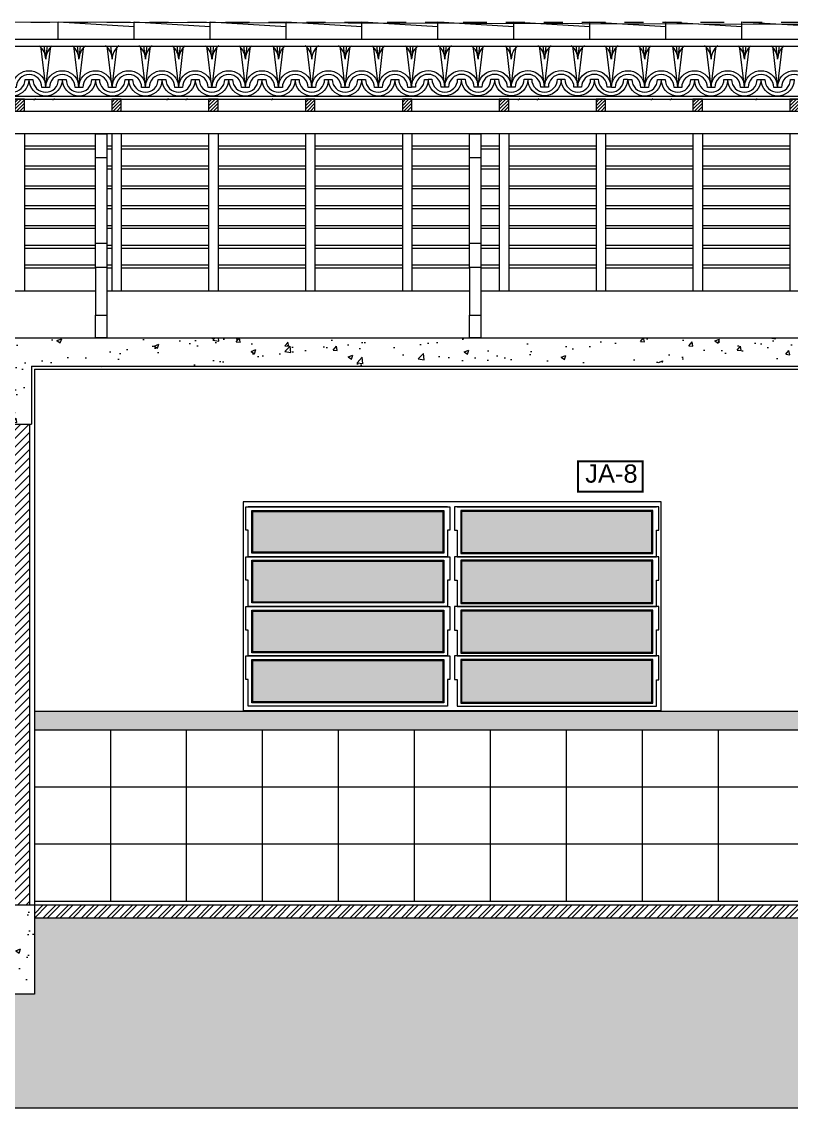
# Model space of a CAD drawing. Extents: x 183 to 373, y 23 to 105.
# Drawn here: x 249.42 to 253.47, y 79.7 to 85.42 of the extents above; entities that cross this region are included whole.
import ezdxf

# ---------------------------------------------------------------- set-up
doc = ezdxf.new("R2010")
doc.units = 0
doc.header["$LTSCALE"] = 0.005
doc.linetypes.add('C5', pattern=[60, 50, -5, 0, -5])
doc.linetypes.add('TRAÇO-2PTOS_P', pattern=[0.625, 0.25, -0.125, 0, -0.125, 0, -0.125])
doc.layers.get('0').update_dxf_attribs({"linetype": 'CONTINUOUS'})
for name, color, linetype in [('01', 1, 'CONTINUOUS'), ('252', 252, 'CONTINUOUS'), ('A-COTAS', 1, 'CONTINUOUS'), ('A-ESQUADRIAS', 2, 'CONTINUOUS'), ('A-PAREDE', 5, 'CONTINUOUS'), ('ARQ-ALV-CORTE', 4, 'CONTINUOUS'), ('ARQ-EXO-1_100', 251, 'C5'), ('ARQ-HTC', 9, 'CONTINUOUS'), ('ARQ-PIS-CORTE', 2, 'CONTINUOUS'), ('ARQ-SMB-1_100', 1, 'CONTINUOUS'), ('ARQ-TLH-VISTA1', 2, 'CONTINUOUS'), ('ARQ-TLH-VISTA2', 1, 'CONTINUOUS'), ('ARQ-TXT-1_075', 2, 'CONTINUOUS'), ('BL-AR-TELHA 2', 2, 'CONTINUOUS'), ('MADEIRAMENTO', 2, 'CONTINUOUS')]:
    doc.layers.add(name, color=color, linetype=linetype)
doc.styles.add('ESC-50-A20', font='arial.ttf', dxfattribs={"height": 0.1})
pattern_1 = [(50, (92.865, 34.55552), (0.25505854, -0.02231472), [0.02667, -0.29337]), (355, (92.865, 34.55552), (-0.0493408, 0.2674796), [0.021336, -0.2346968]), (100.45144, (92.88625, 34.55366), (0.20571775, 0.24516485), [0.022666, -0.24932634]), (46.1842, (92.865, 34.62664), (0.37951066, -0.05885926), [0.040005, -0.440055]), (96.63556, (92.89662, 34.62174), (0.3323658, 0.3463966), [0.033999, -0.37398985]), (351.18415, (92.865, 34.62664), (0.3323658, 0.3463966), [0.03200395, -0.3520436]), (21, (92.90056, 34.60886), (0.21226015, -0.14317128), [0.02667, -0.29337]), (326, (92.90056, 34.60886), (0.08652284, 0.25786315), [0.021336, -0.234696]), (71.45144, (92.91824, 34.59693), (0.298783, 0.11469188), [0.022666, -0.2493259]), (37.5, (92.865, 34.55552), (0.004324045, 0.118377054), [0, -0.2318512, 0, -0.238252, 0, -0.235585]), (7.5, (92.865, 34.55552), (0.09354753, 0.1402528), [0, -0.1358392, 0, -0.2265172, 0, -0.089789]), (327.5, (92.7857, 34.55552), (0.189826833, -0.00802024), [0, -0.0889, 0, -0.277368, 0, -0.368046]), (317.5, (92.75014, 34.55552), (0.20738085, 0.03559709), [0, -0.11557, 0, -0.1842008, 0, -0.261366])]

msp = doc.modelspace()

# ---------------------------------------------------------------- hatches: boundary and pattern name
at = {"layer": 'A-COTAS'}
h = msp.add_hatch(color=252, dxfattribs=at)
h.set_gradient(color1=(91, 91, 91), one_color=1, tint=1, name='INVHEMISPHERICAL')
h.paths.add_polyline_path([(250.6367, 82.8394), (250.6367, 82.6249), (251.6379, 82.6249), (251.6379, 82.8394)])
h.paths.add_polyline_path([(250.6367, 82.5769), (250.6367, 82.3624), (251.6379, 82.3624), (251.6379, 82.5769)])
h.paths.add_polyline_path([(250.6367, 82.3144), (250.6367, 82.0999), (251.6379, 82.0999), (251.6379, 82.3144)])
h.paths.add_polyline_path([(250.6367, 82.0544), (250.6367, 81.8374), (251.6379, 81.8374), (251.6379, 82.0544)])
h.paths.add_polyline_path([(252.7379, 82.6226), (252.7379, 82.8394), (251.7367, 82.8394), (251.7367, 82.6226)])
h.paths.add_polyline_path([(252.7379, 82.3601), (252.7379, 82.5769), (251.7367, 82.5769), (251.7367, 82.3601)])
h.paths.add_polyline_path([(252.7379, 82.0976), (252.7379, 82.3144), (251.7367, 82.3144), (251.7367, 82.0976)])
h.paths.add_polyline_path([(251.7367, 82.0544), (251.7367, 81.8351), (252.7379, 81.8351), (252.7379, 82.0544)])
at = {"layer": 'A-ESQUADRIAS'}
h = msp.add_hatch(dxfattribs=at)
h.set_pattern_fill('GOST_WOOD', color=251, scale=0.01, angle=90)
h.set_pattern_definition([(180, (210.647824, -81.4883), (7e-18, 0.06), [0.1, -0.02]), (180, (210.667824, -81.4683), (7e-18, 0.06), [0.06, -0.015, 0.03, -0.015]), (180, (210.697824, -81.4483), (7e-18, 0.06), [0.1, -0.02])])
h.paths.add_polyline_path([(257.4873, 81.688), (257.4873, 81.788), (249.4873, 81.788), (249.4873, 81.688)])
at = {"layer": 'ARQ-HTC'}
h = msp.add_hatch(dxfattribs=at)
h.set_pattern_fill('ANSI31', color=256, scale=0.004, style=0)
h.set_pattern_definition([(45, (1.94506, 37.775708), (-0.0089802561, 0.0089802561), [])])
h.paths.add_polyline_path([(249.3847, 84.9458), (249.4347, 84.9458), (249.4347, 85.0085), (249.3847, 85.0085)])
h = msp.add_hatch(dxfattribs=at)
h.set_pattern_fill('ANSI31', color=256, scale=0.004, style=0)
h.set_pattern_definition([(45, (2.45506, 37.775708), (-0.0089802561, 0.0089802561), [])])
h.paths.add_polyline_path([(249.8947, 84.9458), (249.9447, 84.9458), (249.9447, 85.0085), (249.8947, 85.0085)])
h = msp.add_hatch(dxfattribs=at)
h.set_pattern_fill('ANSI31', color=256, scale=0.004, style=0)
h.set_pattern_definition([(45, (2.96506, 37.775708), (-0.0089802561, 0.0089802561), [])])
h.paths.add_polyline_path([(250.4047, 84.9458), (250.4547, 84.9458), (250.4547, 85.0085), (250.4047, 85.0085)])
h = msp.add_hatch(dxfattribs=at)
h.set_pattern_fill('ANSI31', color=256, scale=0.004, style=0)
h.set_pattern_definition([(45, (2.96506, 37.775708), (-0.0089802561, 0.0089802561), [])])
h.paths.add_polyline_path([(250.4047, 84.9458), (250.4547, 84.9458), (250.4547, 85.0085), (250.4047, 85.0085)])
h = msp.add_hatch(dxfattribs=at)
h.set_pattern_fill('ANSI31', color=256, scale=0.004, style=0)
h.set_pattern_definition([(45, (3.47506, 37.775708), (-0.0089802561, 0.0089802561), [])])
h.paths.add_polyline_path([(250.9147, 84.9458), (250.9647, 84.9458), (250.9647, 85.0085), (250.9147, 85.0085)])
h = msp.add_hatch(dxfattribs=at)
h.set_pattern_fill('ANSI31', color=256, scale=0.004, style=0)
h.set_pattern_definition([(45, (3.98506, 37.775708), (-0.0089802561, 0.0089802561), [])])
h.paths.add_polyline_path([(251.4247, 84.9458), (251.4747, 84.9458), (251.4747, 85.0085), (251.4247, 85.0085)])
h = msp.add_hatch(dxfattribs=at)
h.set_pattern_fill('ANSI31', color=256, scale=0.004, style=0)
h.set_pattern_definition([(45, (4.49506, 37.775708), (-0.0089802561, 0.0089802561), [])])
h.paths.add_polyline_path([(251.9347, 84.9458), (251.9847, 84.9458), (251.9847, 85.0085), (251.9347, 85.0085)])
h = msp.add_hatch(dxfattribs=at)
h.set_pattern_fill('ANSI31', color=256, scale=0.004, style=0)
h.set_pattern_definition([(45, (5.00506, 37.775708), (-0.0089802561, 0.0089802561), [])])
h.paths.add_polyline_path([(252.4447, 84.9458), (252.4947, 84.9458), (252.4947, 85.0085), (252.4447, 85.0085)])
h = msp.add_hatch(dxfattribs=at)
h.set_pattern_fill('ANSI31', color=256, scale=0.004, style=0)
h.set_pattern_definition([(45, (5.51506, 37.775708), (-0.0089802561, 0.0089802561), [])])
h.paths.add_polyline_path([(252.9547, 84.9458), (253.0047, 84.9458), (253.0047, 85.0085), (252.9547, 85.0085)])
h = msp.add_hatch(dxfattribs=at)
h.set_pattern_fill('ANSI31', color=256, scale=0.004, style=0)
h.set_pattern_definition([(45, (5.51506, 37.775708), (-0.0089802561, 0.0089802561), [])])
h.paths.add_polyline_path([(252.9547, 84.9458), (253.0047, 84.9458), (253.0047, 85.0085), (252.9547, 85.0085)])
h = msp.add_hatch(dxfattribs=at)
h.set_pattern_fill('ANSI31', color=256, scale=0.004, style=0)
h.set_pattern_definition([(45, (6.02506, 37.775708), (-0.0089802561, 0.0089802561), [])])
h.paths.add_polyline_path([(253.4647, 84.9458), (253.5147, 84.9458), (253.5147, 85.0085), (253.4647, 85.0085)])
h = msp.add_hatch(dxfattribs=at)
h.set_pattern_fill('AR-CONC', color=251, scale=0.0014, style=0)
h.set_pattern_definition([(50, (84.715, 34.55552), (0.25505854, -0.02231472), [0.02667, -0.29337]), (355, (84.715, 34.55552), (-0.0493408, 0.2674796), [0.021336, -0.2346968]), (100.45144, (84.73625, 34.55366), (0.20571775, 0.24516485), [0.022666, -0.24932634]), (46.1842, (84.715, 34.62664), (0.37951066, -0.05885926), [0.040005, -0.440055]), (96.63556, (84.74662, 34.62174), (0.3323658, 0.3463966), [0.033999, -0.37398985]), (351.18415, (84.715, 34.62664), (0.3323658, 0.3463966), [0.03200395, -0.3520436]), (21, (84.75056, 34.60886), (0.21226015, -0.14317128), [0.02667, -0.29337]), (326, (84.75056, 34.60886), (0.08652284, 0.25786315), [0.021336, -0.234696]), (71.45144, (84.76824, 34.59693), (0.298783, 0.11469188), [0.022666, -0.2493259]), (37.5, (84.715, 34.55552), (0.004324045, 0.118377054), [0, -0.2318512, 0, -0.238252, 0, -0.235585]), (7.5, (84.715, 34.55552), (0.09354753, 0.140252805), [0, -0.1358392, 0, -0.2265172, 0, -0.089789]), (327.5, (84.6357, 34.55552), (0.189826833, -0.00802024), [0, -0.0889, 0, -0.277368, 0, -0.368046]), (317.5, (84.60014, 34.55552), (0.20738085, 0.03559709), [0, -0.11557, 0, -0.1842008, 0, -0.261366])])
h.paths.add_polyline_path([(249.4723, 83.6028), (251.2308, 83.6028), (251.2308, 83.7528), (246.9327, 83.7528), (246.9327, 83.6028), (249.3523, 83.6028), (249.3523, 83.2978), (249.4723, 83.2978)])
h = msp.add_hatch(dxfattribs=at)
h.set_pattern_fill('AR-CONC', color=251, scale=0.0014, style=0)
h.set_pattern_definition(pattern_1)
h.paths.add_polyline_path([(255.0827, 83.7528), (251.3565, 83.7528), (251.3565, 83.6228), (255.0827, 83.6228)])
h = msp.add_hatch(dxfattribs=at)
h.set_pattern_fill('ANSI31', color=251, scale=0.01, style=0)
h.set_pattern_definition([(45, (92.864996, 34.55552), (-0.02245064, 0.02245064), [])])
h.paths.add_polyline_path([(249.3623, 83.2978), (249.4623, 83.2978), (249.4623, 80.7678), (249.3623, 80.7678)])
h = msp.add_hatch(dxfattribs=at)
h.set_pattern_fill('AR-CONC', color=251, scale=0.0014, style=0)
h.set_pattern_definition(pattern_1)
h.paths.add_polyline_path([(249.4873, 80.7678), (249.3373, 80.7678), (249.3373, 80.2978), (249.4873, 80.2978)])
h = msp.add_hatch(dxfattribs=at)
h.set_pattern_fill('ANSI32', color=251, scale=0.005, style=0)
h.set_pattern_definition([(45, (92.864996, 34.55552), (-0.03367596, 0.03367596), []), (45, (92.887447, 34.55552), (-0.03367596, 0.03367596), [])])
h.paths.add_polyline_path([(249.4873, 80.6978), (257.4873, 80.6978), (257.4873, 80.7678), (249.4873, 80.7678)])
h = msp.add_hatch(dxfattribs=at)
h.set_pattern_fill('EARTH', color=252, scale=0.02, angle=45, style=0)
h.set_pattern_definition([(45, (92.865, 34.55552), (1e-17, 0.17960512), [0.127, -0.127]), (45, (92.83132, 34.5892), (1e-17, 0.17960512), [0.127, -0.127]), (45, (92.79764, 34.62287), (1e-17, 0.17960512), [0.127, -0.127]), (135, (92.79764, 34.64532), (-0.17960512, 1e-17), [0.127, -0.127]), (135, (92.83132, 34.679), (-0.17960512, 1e-17), [0.127, -0.127]), (135, (92.865, 34.71267), (-0.17960512, 1e-17), [0.127, -0.127])])
h.paths.add_polyline_path([(249.3373, 80.2978), (249.3373, 80.6978), (247.7524, 80.6978), (247.7524, 79.6978), (267.5675, 79.6978), (267.5675, 80.6478), (265.7873, 80.6478), (265.7873, 80.2978), (265.6373, 80.2978), (265.6373, 80.6978), (257.6373, 80.6978), (257.6373, 80.2978), (257.4873, 80.2978), (257.4873, 80.6978), (249.4873, 80.6978), (249.4873, 80.2978)])

# ---------------------------------------------------------------- linework, layer by layer
at = {"color": 1}
msp.add_line((249.4873, 83.5878), (257.4873, 83.5878), dxfattribs=at)
at = {"color": 3}
for points in [[(249.3847, 84.9458), (249.4347, 84.9458), (249.4347, 85.0085), (249.3847, 85.0085)], [(249.8947, 84.9458), (249.9447, 84.9458), (249.9447, 85.0085), (249.8947, 85.0085)], [(250.4047, 84.9458), (250.4547, 84.9458), (250.4547, 85.0085), (250.4047, 85.0085)], [(250.4047, 84.9458), (250.4547, 84.9458), (250.4547, 85.0085), (250.4047, 85.0085)], [(250.9147, 84.9458), (250.9647, 84.9458), (250.9647, 85.0085), (250.9147, 85.0085)], [(251.4247, 84.9458), (251.4747, 84.9458), (251.4747, 85.0085), (251.4247, 85.0085)], [(251.9347, 84.9458), (251.9847, 84.9458), (251.9847, 85.0085), (251.9347, 85.0085)], [(252.4447, 84.9458), (252.4947, 84.9458), (252.4947, 85.0085), (252.4447, 85.0085)], [(252.9547, 84.9458), (253.0047, 84.9458), (253.0047, 85.0085), (252.9547, 85.0085)], [(252.9547, 84.9458), (253.0047, 84.9458), (253.0047, 85.0085), (252.9547, 85.0085)], [(253.4647, 84.9458), (253.5147, 84.9458), (253.5147, 85.0085), (253.4647, 85.0085)]]:
    msp.add_lwpolyline(points, close=True, dxfattribs=at)
at = {"layer": '01', "color": 251}
for p, q in [((249.4347, 84.8262), (249.4347, 84.0007)), ((249.8947, 84.8262), (249.8947, 84.0007)), ((249.9447, 84.8262), (249.9447, 84.0007)), ((250.4047, 84.8262), (250.4047, 84.0007)), ((250.4047, 84.8262), (250.4047, 84.0007)), ((250.4547, 84.8262), (250.4547, 84.0007)), ((250.4547, 84.8262), (250.4547, 84.0007)), ((250.9147, 84.8262), (250.9147, 84.0007)), ((250.9647, 84.8262), (250.9647, 84.0007)), ((251.4247, 84.8262), (251.4247, 84.0007)), ((251.4747, 84.8262), (251.4747, 84.0007)), ((251.9347, 84.8262), (251.9347, 84.0007)), ((251.9847, 84.8262), (251.9847, 84.0007)), ((252.4447, 84.8262), (252.4447, 84.0007)), ((252.4947, 84.8262), (252.4947, 84.0007)), ((252.9547, 84.8262), (252.9547, 84.0007)), ((252.9547, 84.8262), (252.9547, 84.0007)), ((253.0047, 84.8262), (253.0047, 84.0007)), ((253.0047, 84.8262), (253.0047, 84.0007)), ((253.4647, 84.8262), (253.4647, 84.0007)), ((249.8083, 84.7608), (249.4347, 84.7608)), ((249.8947, 84.7608), (249.8683, 84.7608)), ((250.4047, 84.7608), (249.9447, 84.7608)), ((250.9147, 84.7608), (250.4547, 84.7608)), ((251.4247, 84.7608), (250.9647, 84.7608)), ((251.7783, 84.7608), (251.4747, 84.7608)), ((251.9347, 84.7608), (251.8383, 84.7608)), ((252.4447, 84.7608), (251.9847, 84.7608)), ((252.9547, 84.7608), (252.4947, 84.7608)), ((253.4647, 84.7608), (253.0047, 84.7608)), ((249.8083, 84.7463), (249.4347, 84.7463)), ((249.8947, 84.7463), (249.8683, 84.7463)), ((250.4047, 84.7463), (249.9447, 84.7463)), ((250.9147, 84.7463), (250.4547, 84.7463)), ((251.4247, 84.7463), (250.9647, 84.7463)), ((251.7783, 84.7463), (251.4747, 84.7463)), ((251.9347, 84.7463), (251.8383, 84.7463)), ((252.4447, 84.7463), (251.9847, 84.7463)), ((252.9547, 84.7463), (252.4947, 84.7463)), ((253.4647, 84.7463), (253.0047, 84.7463)), ((249.8083, 84.6556), (249.4347, 84.6556)), ((249.8083, 84.6411), (249.4347, 84.6411)), ((249.8947, 84.6556), (249.8683, 84.6556)), ((249.8947, 84.6411), (249.8683, 84.6411)), ((250.4047, 84.6556), (249.9447, 84.6556)), ((250.4047, 84.6411), (249.9447, 84.6411)), ((250.9147, 84.6556), (250.4547, 84.6556)), ((250.9147, 84.6411), (250.4547, 84.6411)), ((251.4247, 84.6556), (250.9647, 84.6556)), ((251.4247, 84.6411), (250.9647, 84.6411)), ((251.7783, 84.6556), (251.4747, 84.6556)), ((251.7783, 84.6411), (251.4747, 84.6411)), ((251.9347, 84.6556), (251.8383, 84.6556)), ((251.9347, 84.6411), (251.8383, 84.6411)), ((252.4447, 84.6556), (251.9847, 84.6556)), ((252.4447, 84.6411), (251.9847, 84.6411)), ((252.9547, 84.6556), (252.4947, 84.6556)), ((252.9547, 84.6411), (252.4947, 84.6411)), ((253.4647, 84.6556), (253.0047, 84.6556)), ((253.4647, 84.6411), (253.0047, 84.6411)), ((249.8083, 84.5513), (249.4347, 84.5513)), ((249.8083, 84.5368), (249.4347, 84.5368)), ((249.8947, 84.5513), (249.8683, 84.5513)), ((249.8947, 84.5368), (249.8683, 84.5368)), ((250.4047, 84.5513), (249.9447, 84.5513)), ((250.4047, 84.5368), (249.9447, 84.5368)), ((250.9147, 84.5513), (250.4547, 84.5513)), ((250.9147, 84.5368), (250.4547, 84.5368)), ((251.4247, 84.5513), (250.9647, 84.5513)), ((251.4247, 84.5368), (250.9647, 84.5368)), ((251.7783, 84.5513), (251.4747, 84.5513)), ((251.7783, 84.5368), (251.4747, 84.5368)), ((251.9347, 84.5513), (251.8383, 84.5513)), ((251.9347, 84.5368), (251.8383, 84.5368)), ((252.4447, 84.5513), (251.9847, 84.5513)), ((252.4447, 84.5368), (251.9847, 84.5368)), ((252.9547, 84.5513), (252.4947, 84.5513)), ((252.9547, 84.5368), (252.4947, 84.5368)), ((253.4647, 84.5513), (253.0047, 84.5513)), ((253.4647, 84.5368), (253.0047, 84.5368)), ((249.8083, 84.4469), (249.4347, 84.4469)), ((249.8083, 84.4325), (249.4347, 84.4325)), ((249.8947, 84.4469), (249.8683, 84.4469)), ((249.8947, 84.4325), (249.8683, 84.4325)), ((250.4047, 84.4469), (249.9447, 84.4469)), ((250.4047, 84.4325), (249.9447, 84.4325)), ((250.9147, 84.4469), (250.4547, 84.4469)), ((250.9147, 84.4325), (250.4547, 84.4325)), ((251.4247, 84.4469), (250.9647, 84.4469)), ((251.4247, 84.4325), (250.9647, 84.4325)), ((251.7783, 84.4469), (251.4747, 84.4469)), ((251.7783, 84.4325), (251.4747, 84.4325)), ((251.9347, 84.4469), (251.8383, 84.4469)), ((251.9347, 84.4325), (251.8383, 84.4325)), ((252.4447, 84.4469), (251.9847, 84.4469)), ((252.4447, 84.4325), (251.9847, 84.4325)), ((252.9547, 84.4469), (252.4947, 84.4469)), ((252.9547, 84.4325), (252.4947, 84.4325)), ((253.4647, 84.4469), (253.0047, 84.4469)), ((253.4647, 84.4325), (253.0047, 84.4325)), ((249.8083, 84.3426), (249.4347, 84.3426)), ((249.8083, 84.3281), (249.4347, 84.3281)), ((249.8947, 84.3426), (249.8683, 84.3426)), ((249.8947, 84.3281), (249.8683, 84.3281)), ((250.4047, 84.3426), (249.9447, 84.3426)), ((250.4047, 84.3281), (249.9447, 84.3281)), ((250.9147, 84.3426), (250.4547, 84.3426)), ((250.9147, 84.3281), (250.4547, 84.3281)), ((251.4247, 84.3426), (250.9647, 84.3426)), ((251.4247, 84.3281), (250.9647, 84.3281)), ((251.7783, 84.3426), (251.4747, 84.3426)), ((251.7783, 84.3281), (251.4747, 84.3281)), ((251.9347, 84.3426), (251.8383, 84.3426)), ((251.9347, 84.3281), (251.8383, 84.3281)), ((252.4447, 84.3426), (251.9847, 84.3426)), ((252.4447, 84.3281), (251.9847, 84.3281)), ((252.9547, 84.3426), (252.4947, 84.3426)), ((252.9547, 84.3281), (252.4947, 84.3281)), ((253.4647, 84.3426), (253.0047, 84.3426)), ((253.4647, 84.3281), (253.0047, 84.3281)), ((249.8083, 84.2383), (249.4347, 84.2383)), ((249.8947, 84.2383), (249.8683, 84.2383)), ((250.4047, 84.2383), (249.9447, 84.2383)), ((250.9147, 84.2383), (250.4547, 84.2383)), ((251.4247, 84.2383), (250.9647, 84.2383)), ((251.7783, 84.2383), (251.4747, 84.2383)), ((251.9347, 84.2383), (251.8383, 84.2383)), ((252.4447, 84.2383), (251.9847, 84.2383)), ((252.9547, 84.2383), (252.4947, 84.2383)), ((253.4647, 84.2383), (253.0047, 84.2383)), ((249.8083, 84.2238), (249.4347, 84.2238)), ((249.8947, 84.2238), (249.8683, 84.2238)), ((250.4047, 84.2238), (249.9447, 84.2238)), ((250.9147, 84.2238), (250.4547, 84.2238)), ((251.4247, 84.2238), (250.9647, 84.2238)), ((251.7783, 84.2238), (251.4747, 84.2238)), ((251.9347, 84.2238), (251.8383, 84.2238)), ((252.4447, 84.2238), (251.9847, 84.2238)), ((252.9547, 84.2238), (252.4947, 84.2238)), ((253.4647, 84.2238), (253.0047, 84.2238)), ((249.8083, 84.1348), (249.4347, 84.1348)), ((249.8947, 84.1348), (249.8683, 84.1348)), ((250.4047, 84.1348), (249.9447, 84.1348)), ((250.9147, 84.1348), (250.4547, 84.1348)), ((251.4247, 84.1348), (250.9647, 84.1348)), ((251.7783, 84.1348), (251.4747, 84.1348)), ((251.9347, 84.1348), (251.8383, 84.1348)), ((252.4447, 84.1348), (251.9847, 84.1348)), ((252.9547, 84.1348), (252.4947, 84.1348)), ((253.4647, 84.1348), (253.0047, 84.1348)), ((249.8083, 84.1203), (249.4347, 84.1203)), ((249.8947, 84.1203), (249.8683, 84.1203)), ((250.4047, 84.1203), (249.9447, 84.1203)), ((250.9147, 84.1203), (250.4547, 84.1203)), ((251.4247, 84.1203), (250.9647, 84.1203)), ((251.7783, 84.1203), (251.4747, 84.1203)), ((251.9347, 84.1203), (251.8383, 84.1203)), ((252.4447, 84.1203), (251.9847, 84.1203)), ((252.9547, 84.1203), (252.4947, 84.1203)), ((253.4647, 84.1203), (253.0047, 84.1203)), ((247.8983, 84.0007), (249.8083, 84.0007)), ((249.8683, 84.0007), (251.7783, 84.0007)), ((249.8683, 84.0007), (251.7783, 84.0007)), ((251.8383, 84.0007), (253.7483, 84.0007)), ((251.8383, 84.0007), (253.7483, 84.0007))]:
    msp.add_line(p, q, dxfattribs=at)
at = {"layer": '01'}
msp.add_line((249.4873, 83.5878), (249.4873, 80.7678), dxfattribs=at)
at = {"layer": '252'}
for p, q in [((249.8873, 81.688), (249.8873, 80.7878)), ((250.2873, 81.688), (250.2873, 80.7878)), ((250.6873, 81.688), (250.6873, 80.7878)), ((251.0873, 81.688), (251.0873, 80.7878)), ((251.4873, 81.688), (251.4873, 80.7878)), ((251.8873, 81.688), (251.8873, 80.7878)), ((252.2873, 81.688), (252.2873, 80.7878)), ((252.6873, 81.688), (252.6873, 80.7878)), ((253.0873, 81.688), (253.0873, 80.7878)), ((257.4873, 81.388), (249.4873, 81.388)), ((257.4873, 81.088), (249.4873, 81.088))]:
    msp.add_line(p, q, dxfattribs=at)
at = {"layer": 'A-COTAS'}
for p, q in [((252.7873, 82.8888), (250.5873, 82.8888)), ((250.5873, 82.8888), (250.5873, 81.7888)), ((252.7873, 81.7888), (252.7873, 82.8888)), ((250.6, 82.8634), (251.6746, 82.8634)), ((250.6, 82.7399), (250.6, 82.8634)), ((251.6619, 82.8634), (250.6127, 82.8634)), ((250.6317, 82.8444), (251.6429, 82.8444)), ((250.6317, 82.6199), (250.6317, 82.8444)), ((250.6367, 82.8394), (251.6379, 82.8394)), ((250.6367, 82.6249), (250.6367, 82.8394)), ((251.6379, 82.8394), (251.6379, 82.6249)), ((251.6429, 82.8444), (251.6429, 82.6199)), ((251.6746, 82.8634), (251.6746, 82.7399)), ((252.7746, 82.8634), (251.7, 82.8634)), ((251.7, 82.8634), (251.7, 82.7399)), ((251.7127, 82.8634), (252.7619, 82.8634)), ((252.7429, 82.8444), (251.7317, 82.8444)), ((251.7317, 82.8444), (251.7317, 82.6176)), ((252.7379, 82.8394), (251.7367, 82.8394)), ((251.7367, 82.8394), (251.7367, 82.6226)), ((252.7379, 82.6226), (252.7379, 82.8394)), ((252.7429, 82.6176), (252.7429, 82.8444)), ((252.7746, 82.7401), (252.7746, 82.8634)), ((250.6127, 82.7399), (250.6, 82.7399)), ((250.6127, 82.6009), (250.6127, 82.7399)), ((251.6746, 82.7399), (251.6619, 82.7399)), ((251.6619, 82.7399), (251.6619, 82.6009)), ((251.7, 82.7399), (251.7127, 82.7399)), ((251.7127, 82.7399), (251.7127, 82.6009)), ((252.7619, 82.6009), (252.7619, 82.7401)), ((252.7619, 82.7401), (252.7746, 82.7401)), ((250.6, 82.6009), (251.6746, 82.6009)), ((250.6, 82.4774), (250.6, 82.6009)), ((251.6619, 82.6009), (250.6127, 82.6009)), ((251.6619, 82.6009), (250.6127, 82.6009)), ((251.6429, 82.6199), (250.6317, 82.6199)), ((250.6317, 82.5819), (251.6429, 82.5819)), ((250.6317, 82.3574), (250.6317, 82.5819)), ((251.6379, 82.6249), (250.6367, 82.6249)), ((251.6429, 82.5819), (251.6429, 82.3574)), ((251.6746, 82.6009), (251.6746, 82.4774)), ((252.7746, 82.6009), (251.7, 82.6009)), ((251.7, 82.6009), (251.7, 82.4774)), ((251.7127, 82.6009), (252.7619, 82.6009)), ((251.7127, 82.6009), (252.7619, 82.6009)), ((251.7317, 82.6176), (252.7429, 82.6176)), ((252.7429, 82.5819), (251.7317, 82.5819)), ((251.7317, 82.5819), (251.7317, 82.3551)), ((251.7367, 82.6226), (252.7379, 82.6226)), ((252.7429, 82.3551), (252.7429, 82.5819)), ((252.7746, 82.4776), (252.7746, 82.6009)), ((250.6367, 82.5769), (251.6379, 82.5769)), ((250.6367, 82.3624), (250.6367, 82.5769)), ((251.6379, 82.5769), (251.6379, 82.3624)), ((252.7379, 82.5769), (251.7367, 82.5769)), ((251.7367, 82.5769), (251.7367, 82.3601)), ((252.7379, 82.3601), (252.7379, 82.5769)), ((250.6127, 82.4774), (250.6, 82.4774)), ((250.6127, 82.3384), (250.6127, 82.4774)), ((251.6746, 82.4774), (251.6619, 82.4774)), ((251.6619, 82.4774), (251.6619, 82.3384)), ((251.7, 82.4774), (251.7127, 82.4774)), ((251.7127, 82.4774), (251.7127, 82.3384)), ((252.7619, 82.3384), (252.7619, 82.4776)), ((252.7619, 82.4776), (252.7746, 82.4776)), ((251.6429, 82.3574), (250.6317, 82.3574)), ((251.6379, 82.3624), (250.6367, 82.3624)), ((251.7317, 82.3551), (252.7429, 82.3551)), ((251.7367, 82.3601), (252.7379, 82.3601)), ((250.6, 82.3384), (251.6746, 82.3384)), ((250.6, 82.2149), (250.6, 82.3384)), ((251.6619, 82.3384), (250.6127, 82.3384)), ((251.6619, 82.3384), (250.6127, 82.3384)), ((250.6317, 82.3194), (251.6429, 82.3194)), ((250.6317, 82.0949), (250.6317, 82.3194)), ((250.6367, 82.3144), (251.6379, 82.3144)), ((250.6367, 82.0999), (250.6367, 82.3144)), ((251.6379, 82.3144), (251.6379, 82.0999)), ((251.6429, 82.3194), (251.6429, 82.0949)), ((251.6746, 82.3384), (251.6746, 82.2149)), ((252.7746, 82.3384), (251.7, 82.3384)), ((251.7, 82.3384), (251.7, 82.2149)), ((251.7127, 82.3384), (252.7619, 82.3384)), ((251.7127, 82.3384), (252.7619, 82.3384)), ((252.7429, 82.3194), (251.7317, 82.3194)), ((251.7317, 82.3194), (251.7317, 82.0926)), ((252.7379, 82.3144), (251.7367, 82.3144)), ((251.7367, 82.3144), (251.7367, 82.0976)), ((252.7379, 82.0976), (252.7379, 82.3144)), ((252.7429, 82.0926), (252.7429, 82.3194)), ((252.7746, 82.2151), (252.7746, 82.3384)), ((250.6127, 82.2149), (250.6, 82.2149)), ((250.6127, 82.0784), (250.6127, 82.2149)), ((251.6746, 82.2149), (251.6619, 82.2149)), ((251.6619, 82.2149), (251.6619, 82.0784)), ((251.7, 82.2149), (251.7127, 82.2149)), ((251.7127, 82.2149), (251.7127, 82.0784)), ((252.7619, 82.0784), (252.7619, 82.2151)), ((252.7619, 82.2151), (252.7746, 82.2151)), ((250.6, 82.0784), (251.6746, 82.0784)), ((250.6, 81.9549), (250.6, 82.0784)), ((251.6619, 82.0784), (250.6127, 82.0784)), ((251.6619, 82.0784), (250.6127, 82.0784)), ((251.6429, 82.0949), (250.6317, 82.0949)), ((251.6379, 82.0999), (250.6367, 82.0999)), ((251.6746, 82.0784), (251.6746, 81.9549)), ((252.7746, 82.0784), (251.7, 82.0784)), ((251.7, 82.0784), (251.7, 81.9549)), ((251.7127, 82.0784), (252.7619, 82.0784)), ((251.7127, 82.0784), (252.7619, 82.0784)), ((251.7317, 82.0926), (252.7429, 82.0926)), ((251.7367, 82.0976), (252.7379, 82.0976)), ((252.7746, 81.9526), (252.7746, 82.0784)), ((250.6317, 82.0594), (251.6429, 82.0594)), ((250.6317, 81.8324), (250.6317, 82.0594)), ((250.6367, 82.0544), (251.6379, 82.0544)), ((250.6367, 81.8374), (250.6367, 82.0544)), ((251.6379, 82.0544), (251.6379, 81.8374)), ((251.6429, 82.0594), (251.6429, 81.8324)), ((252.7429, 82.0594), (251.7317, 82.0594)), ((251.7317, 82.0594), (251.7317, 81.8301)), ((252.7379, 82.0544), (251.7367, 82.0544)), ((251.7367, 82.0544), (251.7367, 81.8351)), ((252.7379, 81.8351), (252.7379, 82.0544)), ((252.7429, 81.8301), (252.7429, 82.0594)), ((250.6127, 81.9549), (250.6, 81.9549)), ((250.6127, 81.8134), (250.6127, 81.9549)), ((251.6746, 81.9549), (251.6619, 81.9549)), ((251.6619, 81.9549), (251.6619, 81.8134)), ((251.7, 81.9549), (251.7127, 81.9549)), ((251.7127, 81.9549), (251.7127, 81.8134)), ((252.7619, 81.8134), (252.7619, 81.9526)), ((252.7619, 81.9526), (252.7746, 81.9526)), ((251.6379, 81.8374), (250.6367, 81.8374)), ((251.7367, 81.8351), (252.7379, 81.8351)), ((252.7873, 81.7888), (250.5873, 81.7888)), ((251.6619, 81.8134), (250.6127, 81.8134)), ((251.6429, 81.8324), (250.6317, 81.8324)), ((251.7127, 81.8134), (252.7619, 81.8134)), ((251.7317, 81.8301), (252.7429, 81.8301))]:
    msp.add_line(p, q, dxfattribs=at)
msp.add_lwpolyline([(249.4873, 81.788), (257.4873, 81.788), (257.4873, 81.688), (249.4873, 81.688)], dxfattribs=at)
at = {"layer": 'A-PAREDE', "color": 5}
for p, q in [((241.1873, 83.7528), (265.7723, 83.7528)), ((249.4723, 83.6028), (249.4723, 83.2978)), ((249.4723, 83.6028), (257.5023, 83.6028)), ((249.3523, 83.2978), (249.4723, 83.2978)), ((249.4623, 83.2978), (249.4623, 80.7678)), ((241.3373, 80.7678), (257.6373, 80.7678)), ((257.4873, 80.6978), (249.4873, 80.6978))]:
    msp.add_line(p, q, dxfattribs=at)
at = {"layer": 'A-PAREDE'}
for points in [[(249.8083, 84.8262), (249.8683, 84.8262), (249.8683, 84.7002), (249.8083, 84.7002)], [(251.7783, 84.8262), (251.8383, 84.8262), (251.8383, 84.7002), (251.7783, 84.7002)], [(249.8083, 84.2518), (249.8683, 84.2518), (249.8683, 84.1227), (249.8083, 84.1227)], [(251.7783, 84.2518), (251.8383, 84.2518), (251.8383, 84.1227), (251.7783, 84.1227)], [(249.8083, 83.8728), (249.8683, 83.8728), (249.8683, 83.7528), (249.8083, 83.7528)], [(251.7783, 83.8728), (251.8383, 83.8728), (251.8383, 83.7528), (251.7783, 83.7528)]]:
    msp.add_lwpolyline(points, close=True, dxfattribs=at)
at = {"layer": 'A-PAREDE', "color": 5}
msp.add_lwpolyline([(249.3373, 80.7678), (249.4873, 80.7678), (249.4873, 80.2978), (249.3373, 80.2978)], close=True, dxfattribs=at)
at = {"layer": 'ARQ-ALV-CORTE'}
msp.add_line((249.3523, 83.2978), (249.4723, 83.2978), dxfattribs=at)
at = {"layer": 'ARQ-EXO-1_100', "color": 252, "linetype": 'TRAÇO-2PTOS_P', "ltscale": 100}
for p, q in [((205.4942, 85.4144), (267.0085, 85.4144)), ((205.4942, 83.7528), (267.0085, 83.7528))]:
    msp.add_line(p, q, dxfattribs=at)
at = {"layer": 'ARQ-HTC', "color": 252}
msp.add_lwpolyline([(267.5675, 80.6478), (267.5675, 79.6978), (227.9373, 79.6978)], dxfattribs=at)
at = {"layer": 'ARQ-PIS-CORTE'}
msp.add_line((249.4873, 80.7878), (257.4873, 80.7878), dxfattribs=at)
at = {"layer": 'ARQ-SMB-1_100', "color": 252, "ltscale": 10, "const_width": 0.0107}
msp.add_lwpolyline([(252.3488, 82.9434), (252.6898, 82.9434), (252.6898, 83.1034), (252.3488, 83.1034)], close=True, dxfattribs=at)
at = {"layer": 'ARQ-TLH-VISTA1'}
for p, q in [((211.6447, 85.0243), (262.7298, 85.0243)), ((249.8083, 84.2518), (249.8083, 84.7002)), ((249.8683, 84.7002), (249.8683, 84.2518)), ((251.7783, 84.2518), (251.7783, 84.7002)), ((251.8383, 84.7002), (251.8383, 84.2518)), ((249.8083, 84.1227), (249.8083, 83.8728)), ((249.8683, 84.1227), (249.8683, 83.8728)), ((251.7783, 84.1227), (251.7783, 83.8728)), ((251.8383, 84.1227), (251.8383, 83.8728))]:
    msp.add_line(p, q, dxfattribs=at)
for points in [[(249.5445, 85.0919), (249.547, 85.0711), (249.527, 85.0711, 1), (249.392, 85.0711), (249.372, 85.0711), (249.3745, 85.0919, -0.785113)], [(249.7195, 85.0919), (249.722, 85.0711), (249.702, 85.0711, 1), (249.567, 85.0711), (249.547, 85.0711), (249.5495, 85.0919, -0.785113)], [(249.8945, 85.0919), (249.897, 85.0711), (249.877, 85.0711, 1), (249.742, 85.0711), (249.722, 85.0711), (249.7245, 85.0919, -0.785113)], [(250.0695, 85.0919), (250.072, 85.0711), (250.052, 85.0711, 1), (249.917, 85.0711), (249.897, 85.0711), (249.8995, 85.0919, -0.785113)], [(250.2445, 85.0919), (250.247, 85.0711), (250.227, 85.0711, 1), (250.092, 85.0711), (250.072, 85.0711), (250.0745, 85.0919, -0.785113)], [(250.4195, 85.0919), (250.422, 85.0711), (250.402, 85.0711, 1), (250.267, 85.0711), (250.247, 85.0711), (250.2495, 85.0919, -0.785113)], [(250.5956, 85.0919), (250.5981, 85.0711), (250.5781, 85.0711, 1), (250.4431, 85.0711), (250.4231, 85.0711), (250.4256, 85.0919, -0.785113)], [(250.7706, 85.0919), (250.7731, 85.0711), (250.7531, 85.0711, 1), (250.6181, 85.0711), (250.5981, 85.0711), (250.6006, 85.0919, -0.785113)], [(250.9456, 85.0919), (250.9481, 85.0711), (250.9281, 85.0711, 1), (250.7931, 85.0711), (250.7731, 85.0711), (250.7756, 85.0919, -0.785113)], [(251.1206, 85.0919), (251.1231, 85.0711), (251.1031, 85.0711, 1), (250.9681, 85.0711), (250.9481, 85.0711), (250.9506, 85.0919, -0.785113)], [(251.2956, 85.0919), (251.2981, 85.0711), (251.2781, 85.0711, 1), (251.1431, 85.0711), (251.1231, 85.0711), (251.1256, 85.0919, -0.785113)], [(251.4706, 85.0919), (251.4731, 85.0711), (251.4531, 85.0711, 1), (251.3181, 85.0711), (251.2981, 85.0711), (251.3006, 85.0919, -0.785113)], [(251.6457, 85.0927), (251.6482, 85.072), (251.6282, 85.072, 1), (251.4932, 85.072), (251.4732, 85.072), (251.4757, 85.0927, -0.785113)], [(251.8207, 85.0927), (251.8232, 85.072), (251.8032, 85.072, 1), (251.6682, 85.072), (251.6482, 85.072), (251.6507, 85.0927, -0.785113)], [(251.9957, 85.0927), (251.9982, 85.072), (251.9782, 85.072, 1), (251.8432, 85.072), (251.8232, 85.072), (251.8257, 85.0927, -0.785113)], [(252.1707, 85.0927), (252.1732, 85.072), (252.1532, 85.072, 1), (252.0182, 85.072), (251.9982, 85.072), (252.0007, 85.0927, -0.785113)], [(252.3457, 85.0927), (252.3482, 85.072), (252.3282, 85.072, 1), (252.1932, 85.072), (252.1732, 85.072), (252.1757, 85.0927, -0.785113)], [(252.5207, 85.0927), (252.5232, 85.072), (252.5032, 85.072, 1), (252.3682, 85.072), (252.3482, 85.072), (252.3507, 85.0927, -0.785113)], [(252.6979, 85.0919), (252.7004, 85.0711), (252.6804, 85.0711, 1), (252.5454, 85.0711), (252.5254, 85.0711), (252.5279, 85.0919, -0.785113)], [(252.8729, 85.0919), (252.8754, 85.0711), (252.8554, 85.0711, 1), (252.7204, 85.0711), (252.7004, 85.0711), (252.7029, 85.0919, -0.785113)], [(253.0479, 85.0919), (253.0504, 85.0711), (253.0304, 85.0711, 1), (252.8954, 85.0711), (252.8754, 85.0711), (252.8779, 85.0919, -0.785113)], [(253.2229, 85.0919), (253.2254, 85.0711), (253.2054, 85.0711, 1), (253.0704, 85.0711), (253.0504, 85.0711), (253.0529, 85.0919, -0.785113)], [(253.3979, 85.0919), (253.4004, 85.0711), (253.3804, 85.0711, 1), (253.2454, 85.0711), (253.2254, 85.0711), (253.2279, 85.0919, -0.785113)], [(253.5729, 85.0919), (253.5754, 85.0711), (253.5554, 85.0711, 1), (253.4204, 85.0711), (253.4004, 85.0711), (253.4029, 85.0919, -0.785113)], [(249.2856, 85.0925), (249.2831, 85.1133), (249.3031, 85.1133, 1), (249.4381, 85.1133), (249.4581, 85.1133), (249.4556, 85.0925, -0.785113)], [(249.462, 85.0923), (249.4595, 85.1131), (249.4795, 85.1131, 1), (249.6145, 85.1131), (249.6345, 85.1131), (249.632, 85.0923, -0.785113)], [(249.637, 85.0923), (249.6345, 85.1131), (249.6545, 85.1131, 1), (249.7895, 85.1131), (249.8095, 85.1131), (249.807, 85.0923, -0.785113)], [(249.812, 85.0923), (249.8095, 85.1131), (249.8295, 85.1131, 1), (249.9645, 85.1131), (249.9845, 85.1131), (249.982, 85.0923, -0.785113)], [(249.987, 85.0923), (249.9845, 85.1131), (250.0045, 85.1131, 1), (250.1395, 85.1131), (250.1595, 85.1131), (250.157, 85.0923, -0.785113)], [(250.162, 85.0923), (250.1595, 85.1131), (250.1795, 85.1131, 1), (250.3145, 85.1131), (250.3345, 85.1131), (250.332, 85.0923, -0.785113)], [(250.337, 85.0923), (250.3345, 85.1131), (250.3545, 85.1131, 1), (250.4895, 85.1131), (250.5095, 85.1131), (250.507, 85.0923, -0.785113)], [(250.5131, 85.0923), (250.5106, 85.1131), (250.5306, 85.1131, 1), (250.6656, 85.1131), (250.6856, 85.1131), (250.6831, 85.0923, -0.785113)], [(250.6881, 85.0923), (250.6856, 85.1131), (250.7056, 85.1131, 1), (250.8406, 85.1131), (250.8606, 85.1131), (250.8581, 85.0923, -0.785113)], [(250.8631, 85.0923), (250.8606, 85.1131), (250.8806, 85.1131, 1), (251.0156, 85.1131), (251.0356, 85.1131), (251.0331, 85.0923, -0.785113)], [(251.0381, 85.0923), (251.0356, 85.1131), (251.0556, 85.1131, 1), (251.1906, 85.1131), (251.2106, 85.1131), (251.2081, 85.0923, -0.785113)], [(251.2131, 85.0923), (251.2106, 85.1131), (251.2306, 85.1131, 1), (251.3656, 85.1131), (251.3856, 85.1131), (251.3831, 85.0923, -0.785113)], [(251.3881, 85.0923), (251.3856, 85.1131), (251.4056, 85.1131, 1), (251.5406, 85.1131), (251.5606, 85.1131), (251.5581, 85.0923, -0.785113)], [(251.5632, 85.0931), (251.5607, 85.1139), (251.5807, 85.1139, 1), (251.7157, 85.1139), (251.7357, 85.1139), (251.7332, 85.0931, -0.785113)], [(251.7382, 85.0931), (251.7357, 85.1139), (251.7557, 85.1139, 1), (251.8907, 85.1139), (251.9107, 85.1139), (251.9082, 85.0931, -0.785113)], [(251.9132, 85.0931), (251.9107, 85.1139), (251.9307, 85.1139, 1), (252.0657, 85.1139), (252.0857, 85.1139), (252.0832, 85.0931, -0.785113)], [(252.0882, 85.0931), (252.0857, 85.1139), (252.1057, 85.1139, 1), (252.2407, 85.1139), (252.2607, 85.1139), (252.2582, 85.0931, -0.785113)], [(252.2632, 85.0931), (252.2607, 85.1139), (252.2807, 85.1139, 1), (252.4157, 85.1139), (252.4357, 85.1139), (252.4332, 85.0931, -0.785113)], [(252.4382, 85.0931), (252.4357, 85.1139), (252.4557, 85.1139, 1), (252.5907, 85.1139), (252.6107, 85.1139), (252.6082, 85.0931, -0.785113)], [(252.6154, 85.0923), (252.6129, 85.1131), (252.6329, 85.1131, 1), (252.7679, 85.1131), (252.7879, 85.1131), (252.7854, 85.0923, -0.785113)], [(252.7904, 85.0923), (252.7879, 85.1131), (252.8079, 85.1131, 1), (252.9429, 85.1131), (252.9629, 85.1131), (252.9604, 85.0923, -0.785113)], [(252.9654, 85.0923), (252.9629, 85.1131), (252.9829, 85.1131, 1), (253.1179, 85.1131), (253.1379, 85.1131), (253.1354, 85.0923, -0.785113)], [(253.1404, 85.0923), (253.1379, 85.1131), (253.1579, 85.1131, 1), (253.2929, 85.1131), (253.3129, 85.1131), (253.3104, 85.0923, -0.785113)], [(253.3154, 85.0923), (253.3129, 85.1131), (253.3329, 85.1131, 1), (253.4679, 85.1131), (253.4879, 85.1131), (253.4854, 85.0923, -0.785113)]]:
    msp.add_lwpolyline(points, format="xyb", close=True, dxfattribs=at)
at = {"layer": 'ARQ-TLH-VISTA2', "color": 1}
for p, q in [((249.4868, 85.0044), (249.4871, 85.0068)), ((249.5868, 85.0045), (249.5871, 85.0069)), ((250.1868, 85.0044), (250.1871, 85.0068)), ((250.2868, 85.0045), (250.2871, 85.0069)), ((250.7368, 85.0045), (250.7371, 85.0069)), ((251.4368, 85.0045), (251.4371, 85.0069)), ((252.0368, 85.0044), (252.0371, 85.0068)), ((252.1368, 85.0045), (252.1371, 85.0069)), ((252.7368, 85.0044), (252.7371, 85.0068)), ((252.8368, 85.0045), (252.8371, 85.0069)), ((253.2868, 85.0045), (253.2871, 85.0069))]:
    msp.add_line(p, q, dxfattribs=at)
for centre in [(249.5495, 84.9454), (249.6495, 84.9455), (250.2495, 84.9454), (250.3495, 84.9455), (250.7995, 84.9455), (251.4995, 84.9455), (252.0995, 84.9454), (252.1995, 84.9455), (252.7995, 84.9454), (252.8995, 84.9455), (253.3495, 84.9455)]:
    msp.add_arc(centre, 0.0875, 130.6146, 135.7164, dxfattribs=at)
at = {"layer": 'BL-AR-TELHA 2'}
for p, q in [((249.5471, 85.0719), (249.5209, 85.2892)), ((249.5471, 85.2242), (249.5393, 85.2892)), ((249.5471, 85.0719), (249.5732, 85.2892)), ((249.5476, 85.2195), (249.556, 85.2892)), ((249.7221, 85.0719), (249.6959, 85.2892)), ((249.7221, 85.2242), (249.7143, 85.2892)), ((249.7221, 85.0719), (249.7482, 85.2892)), ((249.7226, 85.2195), (249.731, 85.2892)), ((249.8971, 85.0719), (249.8709, 85.2892)), ((249.8971, 85.2242), (249.8893, 85.2892)), ((249.8971, 85.0719), (249.9232, 85.2892)), ((250.0721, 85.0719), (250.0459, 85.2892)), ((250.0721, 85.2242), (250.0643, 85.2892)), ((250.0721, 85.072), (250.0982, 85.2892)), ((250.0726, 85.2195), (250.081, 85.2892)), ((250.2471, 85.072), (250.2209, 85.2892)), ((250.2471, 85.2242), (250.2393, 85.2892)), ((250.2471, 85.072), (250.2732, 85.2892)), ((250.2476, 85.2195), (250.256, 85.2892)), ((250.4221, 85.072), (250.3959, 85.2892)), ((250.4221, 85.2242), (250.4143, 85.2892)), ((250.4232, 85.0719), (250.4494, 85.2892)), ((250.4238, 85.2195), (250.4322, 85.2892)), ((250.5982, 85.0719), (250.5721, 85.2892)), ((250.5982, 85.2242), (250.5904, 85.2892)), ((250.5982, 85.0719), (250.6244, 85.2892)), ((250.5988, 85.2195), (250.6072, 85.2892)), ((250.7732, 85.0719), (250.7471, 85.2892)), ((250.7732, 85.2242), (250.7654, 85.2892)), ((250.7732, 85.0719), (250.7994, 85.2892)), ((250.7738, 85.2195), (250.7822, 85.2892)), ((250.9482, 85.0719), (250.9221, 85.2892)), ((250.9482, 85.2242), (250.9404, 85.2892)), ((250.9482, 85.0719), (250.9744, 85.2892)), ((251.1232, 85.0719), (251.0971, 85.2892)), ((251.1232, 85.2242), (251.1154, 85.2892)), ((251.1232, 85.072), (251.1494, 85.2892)), ((251.1238, 85.2195), (251.1322, 85.2892)), ((251.2982, 85.072), (251.2721, 85.2892)), ((251.2982, 85.2242), (251.2904, 85.2892)), ((251.2982, 85.072), (251.3244, 85.2892)), ((251.2988, 85.2195), (251.3072, 85.2892)), ((251.4732, 85.072), (251.4471, 85.2892)), ((251.4732, 85.2242), (251.4654, 85.2892)), ((251.4733, 85.0727), (251.4995, 85.29)), ((251.4739, 85.2203), (251.4823, 85.29)), ((251.6483, 85.0727), (251.6222, 85.29)), ((251.6483, 85.225), (251.6405, 85.29)), ((251.6483, 85.0728), (251.6745, 85.29)), ((251.6489, 85.2203), (251.6573, 85.29)), ((251.8233, 85.0728), (251.7972, 85.29)), ((251.8233, 85.225), (251.8155, 85.29)), ((251.8233, 85.0728), (251.8495, 85.29)), ((251.8239, 85.2203), (251.8323, 85.29)), ((251.9983, 85.0728), (251.9722, 85.29)), ((251.9983, 85.225), (251.9905, 85.29)), ((251.9983, 85.0728), (252.0245, 85.29)), ((252.1733, 85.0728), (252.1472, 85.29)), ((252.1733, 85.225), (252.1655, 85.29)), ((252.1733, 85.0728), (252.1995, 85.29)), ((252.1739, 85.2203), (252.1823, 85.29)), ((252.3483, 85.0728), (252.3222, 85.29)), ((252.3483, 85.225), (252.3405, 85.29)), ((252.3483, 85.0728), (252.3745, 85.29)), ((252.3489, 85.2203), (252.3573, 85.29)), ((252.5233, 85.0728), (252.4972, 85.29)), ((252.5233, 85.225), (252.5155, 85.29)), ((252.5255, 85.0719), (252.5516, 85.2892)), ((252.526, 85.2195), (252.5344, 85.2892)), ((252.7005, 85.0719), (252.6743, 85.2892)), ((252.7005, 85.2242), (252.6926, 85.2892)), ((252.7005, 85.0719), (252.7266, 85.2892)), ((252.701, 85.2195), (252.7094, 85.2892)), ((252.8755, 85.0719), (252.8493, 85.2892)), ((252.8755, 85.2242), (252.8676, 85.2892)), ((252.8755, 85.0719), (252.9016, 85.2892)), ((252.876, 85.2195), (252.8844, 85.2892)), ((253.0505, 85.0719), (253.0243, 85.2892)), ((253.0505, 85.2242), (253.0426, 85.2892)), ((253.0505, 85.0719), (253.0766, 85.2892)), ((253.2255, 85.0719), (253.1993, 85.2892)), ((253.2255, 85.2242), (253.2176, 85.2892)), ((253.2255, 85.072), (253.2516, 85.2892)), ((253.226, 85.2195), (253.2344, 85.2892)), ((253.4005, 85.072), (253.3743, 85.2892)), ((253.4005, 85.2242), (253.3926, 85.2892)), ((253.4005, 85.072), (253.4266, 85.2892)), ((253.401, 85.2195), (253.4094, 85.2892))]:
    msp.add_line(p, q, dxfattribs=at)
for centre, start, end in [((249.4596, 85.2195), 0, 52.7679), ((249.6346, 85.2195), 127.2342, 180), ((249.6346, 85.2195), 0, 52.7658), ((249.8096, 85.2195), 127.2342, 180), ((249.8096, 85.2195), 0, 52.7658), ((249.9846, 85.2195), 127.2342, 180), ((249.9846, 85.2195), 0, 52.7658), ((250.1596, 85.2195), 127.2342, 180), ((250.1596, 85.2195), 0, 52.7658), ((250.3346, 85.2195), 127.2342, 180), ((250.3346, 85.2195), 0, 52.7658), ((250.5107, 85.2195), 127.2321, 180), ((250.5107, 85.2195), 0, 52.7679), ((250.6857, 85.2195), 127.2342, 180), ((250.6857, 85.2195), 0, 52.7658), ((250.8607, 85.2195), 127.2342, 180), ((250.8607, 85.2195), 0, 52.7658), ((251.0357, 85.2195), 127.2342, 180), ((251.0357, 85.2195), 0, 52.7658), ((251.2107, 85.2195), 127.2342, 180), ((251.2107, 85.2195), 0, 52.7658), ((251.3857, 85.2195), 127.2342, 180), ((251.3857, 85.2195), 0, 52.7658), ((251.5608, 85.2203), 127.2321, 180), ((251.5608, 85.2203), 0, 52.7679), ((251.7358, 85.2203), 127.2342, 180), ((251.7358, 85.2203), 0, 52.7658), ((251.9108, 85.2203), 127.2342, 180), ((251.9108, 85.2203), 0, 52.7658), ((252.0858, 85.2203), 127.2342, 180), ((252.0858, 85.2203), 0, 52.7658), ((252.2608, 85.2203), 127.2342, 180), ((252.2608, 85.2203), 0, 52.7658), ((252.4358, 85.2203), 127.2342, 180), ((252.4358, 85.2203), 0, 52.7658), ((252.613, 85.2195), 127.2321, 180), ((252.613, 85.2195), 0, 52.7679), ((252.788, 85.2195), 127.2342, 180), ((252.788, 85.2195), 0, 52.7658), ((252.963, 85.2195), 127.2342, 180), ((252.963, 85.2195), 0, 52.7658), ((253.138, 85.2195), 127.2342, 180), ((253.138, 85.2195), 0, 52.7658), ((253.313, 85.2195), 127.2342, 180), ((253.313, 85.2195), 0, 52.7658), ((253.488, 85.2195), 127.2342, 180)]:
    msp.add_arc(centre, 0.0875, start, end, dxfattribs=at)
at = {"layer": 'MADEIRAMENTO', "color": 1}
for p, q in [((249.0621, 85.4165), (257.6121, 85.392)), ((249.6121, 85.3244), (249.6121, 85.4165)), ((249.6121, 85.4165), (250.0121, 85.392)), ((250.0121, 85.4165), (250.4121, 85.392)), ((250.0121, 85.3244), (250.0121, 85.4165)), ((250.4121, 85.3244), (250.4121, 85.4165)), ((250.4121, 85.4165), (250.8121, 85.392)), ((250.8121, 85.3244), (250.8121, 85.4165)), ((250.8121, 85.4165), (251.2121, 85.392)), ((251.2121, 85.3244), (251.2121, 85.4165)), ((251.2121, 85.4165), (251.6121, 85.392)), ((251.6121, 85.3244), (251.6121, 85.4165)), ((251.6121, 85.4165), (252.0121, 85.392)), ((252.0121, 85.4165), (252.4121, 85.392)), ((252.0121, 85.3244), (252.0121, 85.4165)), ((252.4121, 85.4165), (252.8121, 85.392)), ((252.4121, 85.3244), (252.4121, 85.4165)), ((252.8121, 85.3244), (252.8121, 85.4165)), ((252.8121, 85.4165), (253.2121, 85.392)), ((253.2121, 85.3244), (253.2121, 85.4165)), ((253.2121, 85.4165), (253.6121, 85.392)), ((212.5123, 85.3244), (261.8623, 85.3244)), ((212.5123, 85.2884), (261.8623, 85.2884)), ((211.6447, 85.0085), (262.7298, 85.0085)), ((211.6447, 84.9458), (262.7298, 84.9458)), ((262.5542, 84.8262), (211.6461, 84.8262))]:
    msp.add_line(p, q, dxfattribs=at)

# ---------------------------------------------------------------- texts
at = {"layer": 'ARQ-TXT-1_075', "style": 'ESC-50-A20'}
msp.add_attdef('JA-8', (252.3876, 82.9904), '', height=0.096, dxfattribs=at)

doc.saveas('drawing.dxf')
